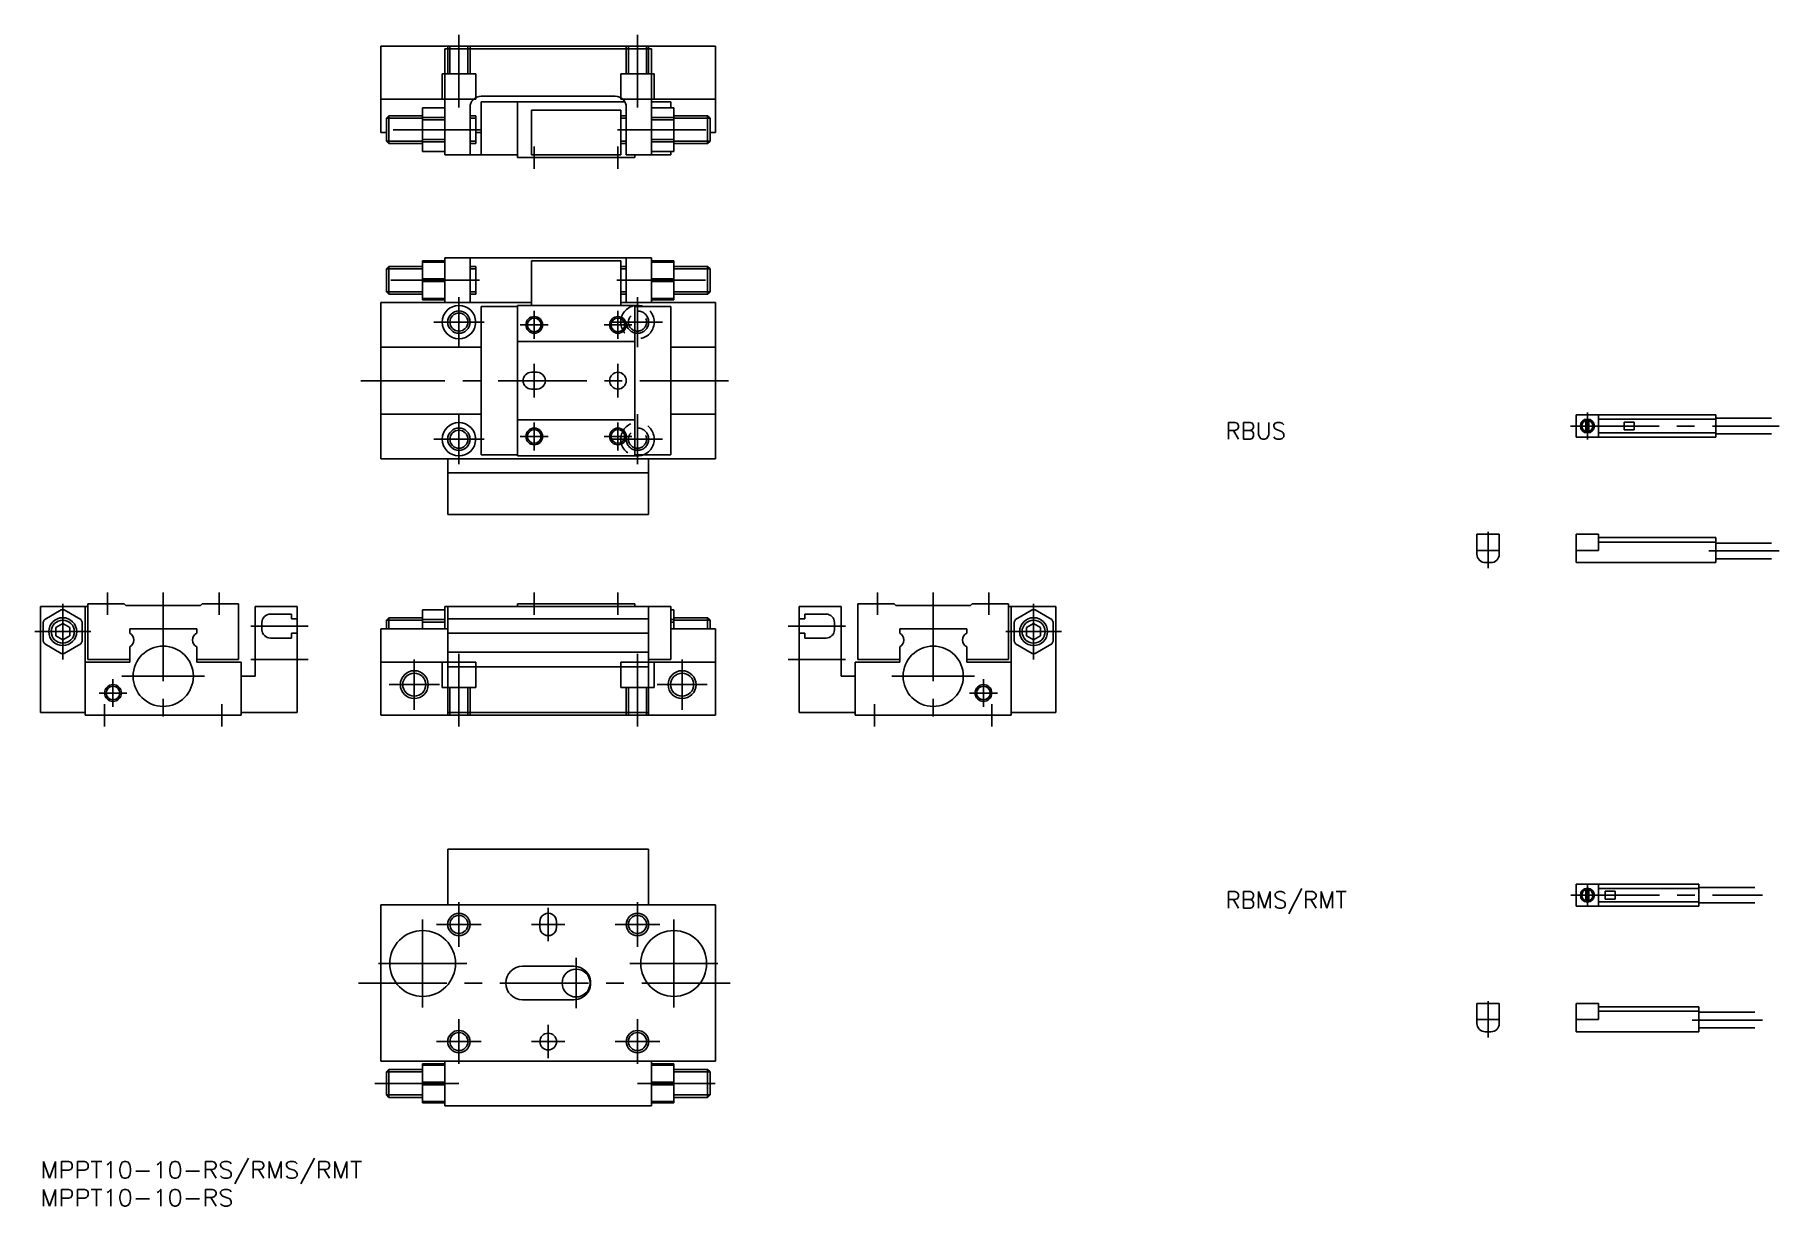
# Model space of a CAD drawing. Extents: x -1 to 312, y -8 to 202.
import ezdxf

# ---------------------------------------------------------------- set-up
doc = ezdxf.new("R2010")
doc.units = 0
doc.header["$LTSCALE"] = 0.5
doc.linetypes.add('CENTER', pattern=[50.8, 31.75, -6.35, 6.35, -6.35])
doc.linetypes.add('DASHED', pattern=[19.05, 12.7, -6.35])
for name, color, linetype in [('MSM_CENTER', 1, 'CENTER'), ('MSM_CONTINUOUS', 7, 'CONTINUOUS'), ('MSM_DASHED', 4, 'DASHED'), ('MSM_NARROW', 5, 'CONTINUOUS'), ('MSM_PART_NUMBER', 7, 'CONTINUOUS')]:
    doc.layers.add(name, color=color, linetype=linetype)
doc.styles.get("Standard").update_dxf_attribs({"font": 'txt.shx', "height": 3, "bigfont": 'bigfont.shx'})

# ---------------------------------------------------------------- blocks, each defined once
blk = doc.blocks.new('*U2')
at = {"layer": 'MSM_PART_NUMBER', "width": 1.055}
blk.add_text('MPPT10-10-RS/RMS/RMT', height=3, dxfattribs=at).set_placement((0, -3))
blk = doc.blocks.new('*U3')
at = {"layer": 'MSM_PART_NUMBER', "width": 1.055}
blk.add_text('MPPT10-10-RS', height=3, dxfattribs=at).set_placement((0, -8))
blk = doc.blocks.new('*U5')
at = {"layer": 'MSM_PART_NUMBER'}
blk.add_text('RBUS', height=3, dxfattribs=at).set_placement((212.410737, 129.515151))
blk = doc.blocks.new('*U6')
at = {"layer": 'MSM_PART_NUMBER'}
blk.add_text('RBMS/RMT', height=3, dxfattribs=at).set_placement((212.410737, 45.397414))

msp = doc.modelspace()

# ---------------------------------------------------------------- linework, layer by layer
at = {"layer": 'MSM_CENTER'}
for p, q in [((75, 188.999969), (75, 201.999969)), ((107, 188.999969), (107, 201.999969)), ((79.10264, 184.999969), (60.41222, 184.999969)), ((103.397354, 184.999969), (120.587769, 184.999969)), ((88.49998, 181.999989), (88.49998, 177.999989)), ((103.499985, 181.999989), (103.499985, 177.999989)), ((78.69337, 157.999989), (59.91223, 157.999989)), ((103.30661, 157.999989), (120.914024, 157.999989)), ((75, 154.999989), (75, 145.999989)), ((106.999969, 154.999989), (106.999969, 145.999989)), ((79.5, 150.499989), (70.5, 150.499989)), ((88.49998, 152.499989), (88.49998, 147.499989)), ((111.499969, 150.499989), (102.499969, 150.499989)), ((103.499985, 152.499989), (103.499985, 147.499989)), ((85.99998, 149.999989), (90.99998, 149.999989)), ((100.999985, 149.999989), (105.999985, 149.999989)), ((88.49998, 142.999989), (88.49998, 136.999989)), ((103.499985, 142.999989), (103.499985, 136.999989)), ((123.297928, 139.999989), (57.41284, 139.999989)), ((75, 133.999989), (75, 124.999989)), ((88.49998, 132.499989), (88.49998, 127.499989)), ((103.499985, 132.499989), (103.499985, 127.499989)), ((106.999969, 124.999989), (106.999969, 133.999989)), ((274.246457, 131.870053), (311.610146, 131.870053)), ((277.24646, 134.270053), (277.24646, 129.470053)), ((79.5, 129.499989), (70.5, 129.499989)), ((85.99998, 129.999989), (90.99998, 129.999989)), ((100.999985, 129.999989), (105.999985, 129.999989)), ((102.499969, 129.499989), (111.499969, 129.499989)), ((259.453047, 112.870053), (259.453047, 106.370053)), ((299.016342, 109.470051), (311.610146, 109.470051)), ((12, 101.999989), (12, 97.999989)), ((22, 101.999989), (22, 77.999986)), ((32, 101.999989), (32, 97.999989)), ((88.49998, 101.999989), (88.49998, 97.999989)), ((103.499985, 101.999989), (103.499985, 97.999989)), ((150, 101.999989), (150, 97.999989)), ((160, 101.999989), (160, 77.999986)), ((170, 101.999989), (170, 97.999989)), ((4, 99.999989), (4, 89.999986)), ((178, 99.999989), (178, 89.999986)), ((-1, 94.999989), (9, 94.999989)), ((48, 95.999989), (37.7, 95.999989)), ((134, 95.999989), (144.300003, 95.999989)), ((183, 94.999989), (173, 94.999989)), ((75, 90.999986), (75, 77.999986)), ((107, 90.999986), (107, 77.999986)), ((48, 89.999986), (37.7, 89.999986)), ((67, 80.999986), (67, 89.999986)), ((115, 80.999986), (115, 89.999986)), ((134, 89.999986), (144.300003, 89.999986)), ((13, 86.499986), (13, 81.499986)), ((14.60001, 86.999986), (29.39999, 86.999986)), ((62.5, 85.499986), (71.5, 85.499986)), ((110.5, 85.499986), (119.5, 85.499986)), ((167.399994, 86.999986), (152.600006, 86.999986)), ((169, 86.499986), (169, 81.499986)), ((10.5, 83.999986), (15.5, 83.999986)), ((11.5, 81.999986), (11.5, 77.999986)), ((32.5, 81.999986), (32.5, 77.999986)), ((149.5, 81.999986), (149.5, 77.999986)), ((166.5, 83.999986), (171.5, 83.999986)), ((170.5, 81.999986), (170.5, 77.999986)), ((274.268237, 47.752316), (308.610146, 47.752316)), ((277.24646, 49.752316), (277.24646, 45.752316)), ((75, 46.500001), (75, 38.500001)), ((91, 39.500001), (91, 45.500001)), ((107, 46.500001), (107, 38.500001)), ((68.50003, 43.40001), (68.50003, 27.600007)), ((71, 42.500001), (79, 42.500001)), ((94, 42.500001), (88, 42.500001)), ((103, 42.500001), (111, 42.500001)), ((113.499969, 43.40001), (113.499969, 27.600007)), ((60.60004, 35.500001), (76.40003, 35.500001)), ((96, 36.500001), (96, 27.500001)), ((105.599968, 35.500001), (121.399971, 35.500001)), ((123.632538, 32.000001), (57.00049, 32.000001)), ((259.453047, 28.752316), (259.453047, 22.252316)), ((75, 25.500001), (75, 17.500001)), ((107, 25.500001), (107, 17.500001)), ((296.016342, 25.352326), (308.610146, 25.352326)), ((91, 24.500001), (91, 18.500001)), ((71, 21.500001), (79, 21.500001)), ((94, 21.500001), (88, 21.500001)), ((103, 21.500001), (111, 21.500001)), ((75, 14.000007), (59.91223, 14.000007)), ((107, 14.000007), (120.914024, 14.000007))]:
    msp.add_line(p, q, dxfattribs=at)
at = {"layer": 'MSM_CONTINUOUS'}
for p, q in [((61, 199.999989), (61, 184.499989)), ((61, 199.999989), (121, 199.999989)), ((72.5, 199.499989), (72.5, 180.499969)), ((72.5, 199.499989), (109.500008, 199.499989)), ((109.500008, 199.499989), (109.500008, 180.499969)), ((121, 199.999989), (121, 184.499989)), ((102.999992, 190.999969), (78.99999, 190.999969)), ((61, 190.499969), (72.5, 190.499969)), ((68.5, 188.899969), (68.5, 181.099979)), ((72.5, 188.899969), (68.5, 188.899969)), ((77, 188.999989), (77, 180.499969)), ((78.99997, 189.999989), (104.732056, 189.999989)), ((78.99999, 189.999989), (78.99999, 180.499989)), ((85.50001, 189.999989), (85.50001, 179.999989)), ((88.00001, 188.499969), (88.00001, 180.499969)), ((104, 188.499969), (88.00001, 188.499969)), ((104, 188.499969), (104, 180.499969)), ((105, 188.999989), (105, 180.499969)), ((109.500008, 190.499969), (121, 190.499969)), ((109.500008, 189.999989), (112.999992, 189.999989)), ((109.500008, 188.899969), (113.500008, 188.899969)), ((112.999992, 189.999989), (112.999992, 188.899979)), ((113.500008, 188.899969), (113.500008, 181.099979)), ((61, 184.499989), (62, 184.499989)), ((62.433, 187.499989), (62, 187.066989)), ((62, 187.066989), (62, 182.932989)), ((62.433, 182.499989), (62.433, 187.499989)), ((68.5, 187.499989), (62.433, 187.499989)), ((68.5, 187.162169), (72.5, 187.162169)), ((68.5, 186.737809), (72.5, 186.737809)), ((77, 187.499989), (78.00001, 187.499989)), ((78.00001, 187.499989), (78.00001, 182.499989)), ((78.00001, 184.499989), (78.99999, 184.499989)), ((103.99999, 187.499969), (105, 187.499969)), ((113.500008, 187.162169), (109.500008, 187.162169)), ((113.500008, 186.737809), (109.500008, 186.737809)), ((113.5, 187.499989), (119.567, 187.499989)), ((119.567, 187.499989), (119.567, 182.499989)), ((120, 187.066989), (119.567, 187.499989)), ((120, 182.932989), (120, 187.066989)), ((120, 184.499989), (121, 184.499989)), ((62, 182.932989), (62.433, 182.499989)), ((68.5, 182.499989), (62.433, 182.499989)), ((68.5, 183.262129), (72.5, 183.262129)), ((68.5, 182.837769), (72.5, 182.837769)), ((77, 182.499989), (78.00001, 182.499989)), ((103.99999, 182.499969), (105, 182.499969)), ((113.500008, 183.262129), (109.500008, 183.262129)), ((113.500008, 182.837769), (109.500008, 182.837769)), ((113.5, 182.499989), (119.567, 182.499989)), ((119.567, 182.499989), (120, 182.932989)), ((72.5, 181.099979), (68.5, 181.099979)), ((72.5, 180.499969), (85.50001, 180.499969)), ((85.49998, 179.999989), (106.499985, 179.999989)), ((104, 180.499969), (88.00001, 180.499969)), ((105, 180.499969), (112.999992, 180.499969)), ((106.5, 180.499969), (106.5, 179.999989)), ((109.500008, 181.099979), (113.500008, 181.099979)), ((112.999992, 181.099959), (112.999992, 180.499989)), ((62.433, 160.499989), (62, 160.066989)), ((62, 160.066989), (62, 155.932989)), ((62.433, 155.499989), (62.433, 160.499989)), ((68.5, 160.499989), (62.433, 160.499989)), ((68.5, 161.499989), (68.5, 154.499989)), ((68.5, 161.499989), (72.5, 161.499989)), ((72.5, 161.254989), (68.5, 161.254989)), ((72.5, 153.999989), (72.5, 161.999989)), ((109.5, 161.999989), (72.5, 161.999989)), ((77, 153.999989), (77, 161.999989)), ((77, 160.499989), (78.00001, 160.499989)), ((78.00001, 160.499989), (78.00001, 155.499989)), ((87.99998, 153.499989), (87.99998, 161.499989)), ((103.999985, 161.499989), (87.99998, 161.499989)), ((103.999985, 153.499989), (103.999985, 161.499989)), ((103.99999, 160.499969), (105, 160.499969)), ((105, 153.999989), (105, 161.999989)), ((109.5, 153.999989), (109.5, 161.999989)), ((113.5, 161.499989), (109.5, 161.499989)), ((109.5, 161.254989), (113.5, 161.254989)), ((113.5, 161.499989), (113.5, 154.499989)), ((113.5, 160.499989), (119.567, 160.499989)), ((119.567, 160.499989), (119.567, 155.499989)), ((120, 160.066989), (119.567, 160.499989)), ((120, 155.932989), (120, 160.066989)), ((72.5, 158.244979), (68.5, 158.244979)), ((72.5, 157.754989), (68.5, 157.754989)), ((109.5, 158.244979), (113.5, 158.244979)), ((109.5, 157.754989), (113.5, 157.754989)), ((61, 153.999989), (61, 125.999989)), ((87.99998, 153.999989), (61, 153.999989)), ((62, 155.932989), (62.433, 155.499989)), ((68.5, 155.499989), (62.433, 155.499989)), ((72.5, 154.744979), (68.5, 154.744979)), ((68.5, 154.499989), (72.5, 154.499989)), ((77, 155.499989), (78.00001, 155.499989)), ((78.99997, 126.699979), (78.99997, 153.299989)), ((78.99997, 153.299989), (85.49998, 153.299989)), ((85.49998, 153.499989), (85.49998, 126.499989)), ((106.499985, 153.499989), (85.49998, 153.499989)), ((121, 153.999989), (103.999985, 153.999989)), ((103.99999, 155.499969), (105, 155.499969)), ((106.499985, 153.499989), (106.499985, 126.499989)), ((113, 153.299989), (106.499985, 153.299989)), ((109.5, 154.744979), (113.5, 154.744979)), ((113.5, 154.499989), (109.5, 154.499989)), ((113, 126.699979), (113, 153.299989)), ((113.5, 155.499989), (119.567, 155.499989)), ((119.567, 155.499989), (120, 155.932989)), ((121, 153.999989), (121, 125.999989)), ((106.499985, 146.999989), (85.49998, 146.999989)), ((61, 145.999989), (78.99997, 145.999989)), ((113, 145.999989), (121, 145.999989)), ((87.99998, 141.499989), (88.99998, 141.499989)), ((87.99998, 138.499989), (88.99998, 138.499989)), ((61, 133.999989), (78.99997, 133.999989)), ((106.499985, 132.999989), (85.49998, 132.999989)), ((113, 133.999989), (121, 133.999989)), ((275.24646, 133.870053), (275.24646, 129.870053)), ((275.24646, 133.870053), (300.24646, 133.870053)), ((276.99646, 133.094803), (276.99646, 130.645303)), ((277.49646, 133.094803), (277.49646, 130.645303)), ((279.246452, 133.870053), (279.246452, 129.870053)), ((279.246452, 133.070053), (300.24646, 133.070053)), ((283.846459, 132.570053), (283.846459, 131.170043)), ((283.846459, 132.570053), (285.646462, 132.570053)), ((285.646462, 132.570053), (285.646462, 131.170043)), ((300.24646, 133.870053), (300.24646, 129.870053)), ((300.24646, 133.270043), (310.24646, 133.270043)), ((275.24646, 129.870053), (300.24646, 129.870053)), ((279.246452, 130.670043), (300.24646, 130.670043)), ((283.846459, 131.170043), (285.646462, 131.170043)), ((300.24646, 130.470053), (310.24646, 130.470053)), ((121, 125.999989), (61, 125.999989)), ((72.99998, 125.999989), (72.99998, 115.999989)), ((78.99997, 126.699979), (85.49998, 126.699979)), ((106.499985, 126.499989), (85.49998, 126.499989)), ((113, 126.699979), (106.499985, 126.699979)), ((108.999985, 125.999989), (108.999985, 115.999989)), ((108.999985, 123.499989), (72.99998, 123.499989)), ((108.999985, 115.999989), (72.99998, 115.999989)), ((257.453047, 112.470051), (261.453047, 112.470051)), ((257.453047, 112.470051), (257.453047, 108.870053)), ((257.453047, 109.570058), (261.453047, 109.570058)), ((261.453047, 112.470051), (261.453047, 108.870053)), ((275.24646, 112.470051), (279.246452, 112.470051)), ((275.24646, 112.470051), (275.24646, 107.370053)), ((275.24646, 109.570058), (279.246452, 109.570058)), ((279.246452, 112.470051), (279.246452, 109.570058)), ((279.246452, 111.870053), (300.24646, 111.870053)), ((279.246452, 111.070058), (300.24646, 111.070058)), ((300.24646, 111.870053), (300.24646, 107.370053)), ((300.24646, 110.870053), (310.24646, 110.870053)), ((258.953047, 107.370053), (259.953047, 107.370053)), ((275.24646, 107.370053), (300.24646, 107.370053)), ((300.24646, 108.070058), (310.24646, 108.070058)), ((0, 99.499989), (0, 80.499986)), ((8.5, 99.499989), (0, 99.499989)), ((3.74005, 98.891319), (0.75999, 97.170779)), ((4.26004, 98.891309), (7.23994, 97.170869)), ((8, 99.499989), (8, 79.999986)), ((8.5, 99.999989), (8.5, 89.999986)), ((8.5, 99.999989), (15, 99.999989)), ((14.99998, 99.999989), (15.29999, 99.699979)), ((15.29999, 99.699979), (28.69998, 99.699979)), ((28.99998, 100.000009), (28.69998, 99.699999)), ((35.5, 99.999989), (29, 99.999989)), ((35.5, 99.999989), (35.5, 89.999986)), ((46, 99.499989), (38.5, 99.499989)), ((38.5, 99.499989), (38.5, 86.999986)), ((45, 98.149979), (41.2, 98.149979)), ((45, 98.149979), (45, 97.299989)), ((46, 97.299989), (45, 97.299989)), ((46, 99.499989), (46, 80.499986)), ((62.433, 97.499999), (62, 97.066999)), ((62, 97.066999), (62, 95.499989)), ((62.433, 95.499989), (62.433, 97.499999)), ((68.5, 97.499999), (62.433, 97.499999)), ((68.5, 95.499989), (68.5, 98.900009)), ((72.5, 98.900009), (68.5, 98.900009)), ((68.5, 97.170839), (72.5, 97.170839)), ((113, 99.499989), (72.5, 99.499989)), ((72.5, 95.499989), (72.5, 99.499989)), ((73, 99.499989), (73, 80.499986)), ((109, 97.299989), (73, 97.299989)), ((85.49998, 99.999989), (85.49998, 99.499989)), ((85.49998, 99.999989), (106.499985, 99.999989)), ((106.499985, 99.999989), (106.499985, 99.499989)), ((109, 99.499989), (109, 80.499986)), ((113, 99.499989), (113, 89.999986)), ((113, 98.900009), (113.500008, 98.900009)), ((113.500008, 97.170839), (113, 97.170839)), ((113.5, 97.499979), (119.567, 97.499979)), ((113.500008, 95.499989), (113.500008, 98.900009)), ((119.567, 97.499979), (119.567, 95.499989)), ((120, 97.066979), (119.567, 97.499979)), ((120, 95.499989), (120, 97.066979)), ((136, 99.499989), (136, 80.499986)), ((136, 99.499989), (143.5, 99.499989)), ((136, 97.299989), (137, 97.299989)), ((137, 98.149979), (137, 97.299989)), ((137, 98.149979), (140.800003, 98.149979)), ((143.5, 99.499989), (143.5, 86.999986)), ((146.5, 99.999989), (146.5, 89.999986)), ((146.5, 99.999989), (153, 99.999989)), ((153.000019, 100.000009), (153.300022, 99.699999)), ((166.700012, 99.699979), (153.300018, 99.699979)), ((167.000011, 99.999989), (166.700005, 99.699979)), ((173.5, 99.999989), (167, 99.999989)), ((173.5, 99.999989), (173.5, 89.999986)), ((173.5, 99.499989), (182, 99.499989)), ((174, 99.499989), (174, 79.999986)), ((177.740057, 98.891319), (174.759991, 97.170779)), ((178.26005, 98.891309), (181.239944, 97.170869)), ((182, 99.499989), (182, 80.499986)), ((0.50003, 96.720509), (0.50003, 93.279474)), ((2.75, 95.721679), (2.75, 94.278299)), ((3.99998, 93.556634), (2.75, 94.278314)), ((4.00002, 96.443369), (2.75002, 95.721679)), ((4, 96.443379), (5.24998, 95.721699)), ((5.25002, 94.278306), (4.00002, 93.556619)), ((5.25, 95.721679), (5.25, 94.278299)), ((7.50003, 96.720399), (7.50003, 93.279588)), ((16, 95.499989), (16, 94.709321)), ((16, 95.499989), (28, 95.499989)), ((28, 95.499989), (28, 94.709321)), ((39.7, 96.649979), (39.7, 95.349989)), ((45, 93.849992), (41.2, 93.849992)), ((46, 94.699983), (45, 94.699983)), ((45, 94.699983), (45, 93.849992)), ((61, 79.999986), (61, 95.499989)), ((61, 95.499989), (73, 95.499989)), ((68.5, 96.720519), (72.5, 96.720519)), ((109, 94.699983), (73, 94.699983)), ((113.500008, 96.720519), (113, 96.720519)), ((113, 95.499989), (121, 95.499989)), ((121, 79.999986), (121, 95.499989)), ((136, 94.699983), (137, 94.699983)), ((137, 94.699983), (137, 93.849992)), ((137, 93.849992), (140.800003, 93.849992)), ((142.300003, 96.649979), (142.300003, 95.349989)), ((154, 95.499989), (154, 94.709321)), ((166, 95.499989), (154, 95.499989)), ((166, 95.499989), (166, 94.709321)), ((174.500031, 96.720509), (174.500031, 93.279474)), ((176.749983, 94.278306), (177.999983, 93.556619)), ((176.75, 95.721679), (176.75, 94.278299)), ((177.999992, 96.443379), (176.750006, 95.721699)), ((177.999983, 96.443369), (179.249983, 95.721679)), ((178.000006, 93.556634), (179.249992, 94.278314)), ((179.25, 95.721679), (179.25, 94.278299)), ((181.500031, 96.720399), (181.500031, 93.279588)), ((3.73997, 91.108682), (0.76001, 92.829164)), ((7.23993, 92.829072), (4.26012, 91.108682)), ((16, 92.290651), (16, 89.499986)), ((28, 92.290651), (28, 89.499986)), ((109, 91.299989), (73, 91.299989)), ((154, 92.290651), (154, 89.499986)), ((166, 92.290651), (166, 89.499986)), ((177.739975, 91.108682), (174.760014, 92.829164)), ((181.239925, 92.829072), (178.260122, 91.108682)), ((8, 89.499986), (16, 89.499986)), ((8.5, 89.999986), (16, 89.999986)), ((35.5, 89.999986), (28, 89.999986)), ((36, 89.499986), (28, 89.499986)), ((36, 89.499986), (36, 79.999986)), ((61, 89.499986), (73, 89.499986)), ((109, 88.699983), (73, 88.699983)), ((109, 89.999986), (113, 89.999986)), ((109, 89.499986), (121, 89.499986)), ((146, 89.499986), (146, 79.999986)), ((146, 89.499986), (154, 89.499986)), ((146.5, 89.999986), (154, 89.999986)), ((173.5, 89.999986), (166, 89.999986)), ((174, 89.499986), (166, 89.499986)), ((38.5, 86.999986), (36, 86.999986)), ((143.5, 86.999986), (146, 86.999986)), ((8, 80.499986), (0, 80.499986)), ((36, 79.999986), (8, 79.999986)), ((46, 80.499986), (36, 80.499986)), ((61, 79.999986), (121, 79.999986)), ((73, 80.499986), (109, 80.499986)), ((136, 80.499986), (146, 80.499986)), ((146, 79.999986), (174, 79.999986)), ((174, 80.499986), (182, 80.499986)), ((73, 46.000001), (73, 55.999997)), ((109, 55.999997), (73, 55.999997)), ((109, 46.000001), (109, 55.999997)), ((275.24646, 49.752316), (275.24646, 45.752316)), ((275.24646, 49.752316), (297.24646, 49.752316)), ((276.99646, 48.977066), (276.99646, 46.527566)), ((277.49646, 48.977066), (277.49646, 46.527566)), ((279.246468, 49.752316), (279.246468, 45.752316)), ((279.246468, 48.952316), (297.24646, 48.952316)), ((280.446457, 48.452316), (282.24646, 48.452316)), ((280.446457, 48.452316), (280.446457, 47.052316)), ((280.446457, 47.052316), (282.24646, 47.052316)), ((282.24646, 48.452316), (282.24646, 47.052316)), ((297.24646, 49.752316), (297.24646, 45.752316)), ((297.24646, 49.152316), (307.246468, 49.152316)), ((61, 18.000001), (61, 46.000001)), ((121, 46.000001), (61, 46.000001)), ((121, 18.000001), (121, 46.000001)), ((275.24646, 45.752316), (297.24646, 45.752316)), ((279.246468, 46.552316), (297.24646, 46.552316)), ((297.24646, 46.352316), (307.246468, 46.352316)), ((89.5, 43.000001), (89.5, 42.000001)), ((92.5, 43.000001), (92.5, 42.000001)), ((95.599983, 35.000001), (86.39999, 35.000001)), ((95.599983, 29.000001), (86.39999, 29.000001)), ((257.453047, 28.352326), (261.453047, 28.352326)), ((257.453047, 28.352326), (257.453047, 24.752316)), ((261.453047, 28.352326), (261.453047, 24.752316)), ((275.24646, 28.352326), (279.246468, 28.352326)), ((275.24646, 23.252316), (275.24646, 28.352326)), ((279.246468, 25.452316), (279.246468, 28.352326)), ((257.453047, 25.452316), (261.453047, 25.452316)), ((275.24646, 25.452316), (279.246468, 25.452316)), ((279.246468, 27.752316), (297.24646, 27.752316)), ((279.246468, 26.952326), (297.24646, 26.952326)), ((297.24646, 23.252316), (297.24646, 27.752316)), ((297.24646, 26.752316), (307.246468, 26.752316)), ((258.953047, 23.252316), (259.953047, 23.252316)), ((275.24646, 23.252316), (297.24646, 23.252316)), ((297.24646, 23.952326), (307.246468, 23.952326)), ((121, 18.000001), (61, 18.000001)), ((62.433, 16.499992), (62, 16.066992)), ((62, 16.066992), (62, 11.932992)), ((62.433, 11.499992), (62.433, 16.499992)), ((68.5, 16.499992), (62.433, 16.499992)), ((68.5, 17.500007), (68.5, 10.500007)), ((68.5, 17.500007), (72.5, 17.500007)), ((72.5, 17.255012), (68.5, 17.255012)), ((72.5, 18.000001), (72.5, 10)), ((109.5, 18.000001), (109.5, 10)), ((113.5, 17.500007), (109.5, 17.500007)), ((109.5, 17.255012), (113.5, 17.255012)), ((113.5, 17.500007), (113.5, 10.500007)), ((113.5, 16.499992), (119.567, 16.499992)), ((119.567, 16.499992), (119.567, 11.499992)), ((120, 16.066992), (119.567, 16.499992)), ((120, 11.932992), (120, 16.066992)), ((72.5, 14.245002), (68.5, 14.245002)), ((72.5, 13.755012), (68.5, 13.755012)), ((109.5, 14.245002), (113.5, 14.245002)), ((109.5, 13.755012), (113.5, 13.755012)), ((62, 11.932992), (62.433, 11.499992)), ((68.5, 11.499992), (62.433, 11.499992)), ((72.5, 10.745002), (68.5, 10.745002)), ((68.5, 10.500007), (72.5, 10.500007)), ((109.5, 10), (72.5, 10)), ((109.5, 10.745002), (113.5, 10.745002)), ((113.5, 10.500007), (109.5, 10.500007)), ((113.5, 11.499992), (119.567, 11.499992)), ((119.567, 11.499992), (120, 11.932992))]:
    msp.add_line(p, q, dxfattribs=at)
for centre, radius in [((75, 150.499989), 3), ((75, 150.499989), 1.621), ((88.49998, 149.999989), 1.2295), ((103.499985, 149.999989), 1.2295), ((103.499985, 139.999989), 1.5), ((75, 129.499989), 3), ((277.24646, 131.870053), 1.25), ((75, 129.499989), 1.621), ((88.49998, 129.999989), 1.2295), ((103.499985, 129.999989), 1.2295), ((4, 94.999988), 2.5), ((178, 94.999989), 2.5), ((22, 86.999986), 5.4), ((160, 86.999986), 5.4), ((67, 85.499986), 2.067), ((115, 85.499986), 2.067), ((13, 83.999986), 1.2295), ((169, 83.999986), 1.2295), ((277.24646, 47.752316), 1.25), ((75, 42.500001), 1.621), ((107, 42.500001), 1.621), ((68.50003, 35.500001), 5.9), ((113.499969, 35.500001), 5.9), ((96, 32.000001), 2.5), ((75, 21.500001), 1.621), ((91, 21.500001), 1.5), ((107, 21.500001), 1.621)]:
    msp.add_circle(centre, radius, dxfattribs=at)
for centre, radius, start, end in [((78.99999, 188.999989), 2, 89.999996, 180.00001), ((102.999992, 188.999989), 2, 359.99999, 89.999996), ((106.999969, 150.499989), 3, 68.96053022, 99.59375831), ((87.99998, 139.999989), 1.5, 90.000003, 270), ((88.99998, 139.999989), 1.5, 270, 90.000003), ((277.24646, 131.870053), 1, 104.47752, 255.52249), ((277.24646, 131.870053), 1, 284.47751, 75.522488), ((106.999969, 129.499979), 3, 260.40624169, 291.03946978), ((258.953047, 108.870053), 1.5, 179.99999, 270), ((259.953047, 108.870053), 1.5, 270, 0), ((4, 94.999989), 3.9, 146.17818, 153.82212), ((4, 94.999989), 3.9, 86.176661, 93.821828), ((4, 94.999989), 3.9, 26.175879, 33.823336), ((41.2, 96.649979), 1.5, 90.000003, 180.00001), ((140.800003, 96.649979), 1.5, 359.99999, 89.999996), ((178, 94.999989), 3.9, 146.17818, 153.82212), ((178, 94.999989), 3.9, 86.176661, 93.821828), ((178, 94.999989), 3.9, 26.175879, 33.823336), ((15.39999, 93.499986), 1.350003, 296.38621, 63.610023), ((28.59999, 93.499986), 1.35, 116.38737, 243.61085), ((41.2, 95.349989), 1.5, 179.99999, 270), ((140.800003, 95.349989), 1.5, 270, 0.000009), ((153.400009, 93.499986), 1.35, 296.38914, 63.612632), ((166.600006, 93.499986), 1.350003, 116.38998, 243.61378), ((4, 94.999989), 3.9, 206.17788, 213.82279), ((4, 94.999989), 3.9, 266.1772, 273.8243), ((4, 94.999989), 3.9, 326.17569, 333.82412), ((178, 94.999989), 3.9, 206.17788, 213.82279), ((178, 94.999989), 3.9, 266.1772, 273.8243), ((178, 94.999989), 3.9, 326.17569, 333.82412), ((277.24646, 47.752316), 1, 104.47751, 255.52249), ((277.24646, 47.752316), 1, 284.47751, 75.522488), ((91, 43.000001), 1.5, 0, 180.00001), ((91, 42.000001), 1.5, 179.99999, 0.00001), ((86.39999, 32.000001), 3, 90.000003, 270), ((95.599983, 32.000001), 3, 270, 90.000003), ((258.953047, 24.752316), 1.5, 179.99999, 270), ((259.953047, 24.752316), 1.5, 270, 0)]:
    msp.add_arc(centre, radius, start, end, dxfattribs=at)
at = {"layer": 'MSM_DASHED'}
for p, q in [((73, 194.999989), (73, 199.999989)), ((73.379, 194.999989), (73.379, 199.999989)), ((76.621, 194.999989), (76.621, 199.999989)), ((77, 194.999989), (77, 199.999989)), ((105, 194.999989), (105, 199.999989)), ((105.379, 194.999989), (105.379, 199.999989)), ((108.621, 194.999989), (108.621, 199.999989)), ((109, 194.999989), (109, 199.999989)), ((72, 194.999989), (78, 194.999989)), ((72, 190.499989), (72, 194.999989)), ((78, 190.499989), (78, 194.999989)), ((104, 194.999989), (110, 194.999989)), ((104, 190.499989), (104, 194.999989)), ((110, 190.499989), (110, 194.999989)), ((72.5, 190.499969), (78, 190.499969)), ((104, 190.499969), (109.500008, 190.499969)), ((72, 89.499986), (72, 84.999986)), ((78, 89.499986), (73, 89.499986)), ((78, 89.499986), (78, 84.999986)), ((104, 89.499986), (104, 84.999986)), ((109, 89.499986), (104, 89.499986)), ((110, 89.499986), (110, 84.999986)), ((78, 84.999986), (72, 84.999986)), ((73.379, 84.999986), (73.379, 79.999986)), ((76.621, 84.999986), (76.621, 79.999986)), ((77, 84.999986), (77, 79.999986)), ((110, 84.999986), (104, 84.999986)), ((105, 84.999986), (105, 79.999986)), ((105.379, 84.999986), (105.379, 79.999986)), ((108.621, 84.999986), (108.621, 79.999986)), ((73, 80.499986), (73, 79.999986)), ((109, 80.499986), (109, 79.999986))]:
    msp.add_line(p, q, dxfattribs=at)
for centre, radius in [((106.999969, 150.499989), 2), ((106.999969, 150.499989), 1.621), ((106.999969, 129.499989), 2), ((106.999969, 129.499989), 1.621)]:
    msp.add_circle(centre, radius, dxfattribs=at)
for centre, start, end in [((106.999969, 150.499989), 99.59375831, 68.96053022), ((106.999969, 129.499989), 291.0389378, 260.40624169)]:
    msp.add_arc(centre, 3, start, end, dxfattribs=at)
at = {"layer": 'MSM_NARROW'}
for p, q in [((68.5, 187.066989), (62, 187.066989)), ((77, 187.066989), (78.00001, 187.066989)), ((103.99999, 187.066969), (105, 187.066969)), ((113.5, 187.066989), (120, 187.066989)), ((68.5, 182.932989), (62, 182.932989)), ((77, 182.932989), (78.00001, 182.932989)), ((103.99999, 182.932969), (105, 182.932969)), ((113.5, 182.932989), (120, 182.932989)), ((68.5, 160.066989), (62, 160.066989)), ((77, 160.066989), (78.00001, 160.066989)), ((103.99999, 160.066969), (105, 160.066969)), ((113.5, 160.066989), (120, 160.066989)), ((68.5, 155.932989), (62, 155.932989)), ((77, 155.932989), (78.00001, 155.932989)), ((103.99999, 155.932969), (105, 155.932969)), ((113.5, 155.932989), (120, 155.932989)), ((68.5, 97.066999), (62, 97.066999)), ((113.5, 97.066979), (120, 97.066979)), ((68.5, 16.066992), (62, 16.066992)), ((113.5, 16.066992), (120, 16.066992)), ((68.5, 11.932992), (62, 11.932992)), ((113.5, 11.932992), (120, 11.932992))]:
    msp.add_line(p, q, dxfattribs=at)
for centre, radius in [((75, 150.499989), 2), ((88.49998, 149.999989), 1.5), ((103.499985, 149.999989), 1.5), ((75, 129.499989), 2), ((88.49998, 129.999989), 1.5), ((103.499985, 129.999989), 1.5), ((4, 94.999988), 2.067), ((178, 94.999989), 2.067), ((67, 85.499986), 2.5), ((115, 85.499986), 2.5), ((13, 83.999986), 1.5), ((169, 83.999986), 1.5), ((75, 42.500001), 2), ((107, 42.500001), 2), ((75, 21.500001), 2), ((107, 21.500001), 2)]:
    msp.add_circle(centre, radius, dxfattribs=at)

# ---------------------------------------------------------------- block references
at = {"layer": 'MSM_CONTINUOUS'}
for name in ['*U5', '*U6', '*U2', '*U3']:
    msp.add_blockref(name, (0, 0), dxfattribs=at)

doc.saveas('drawing.dxf')
